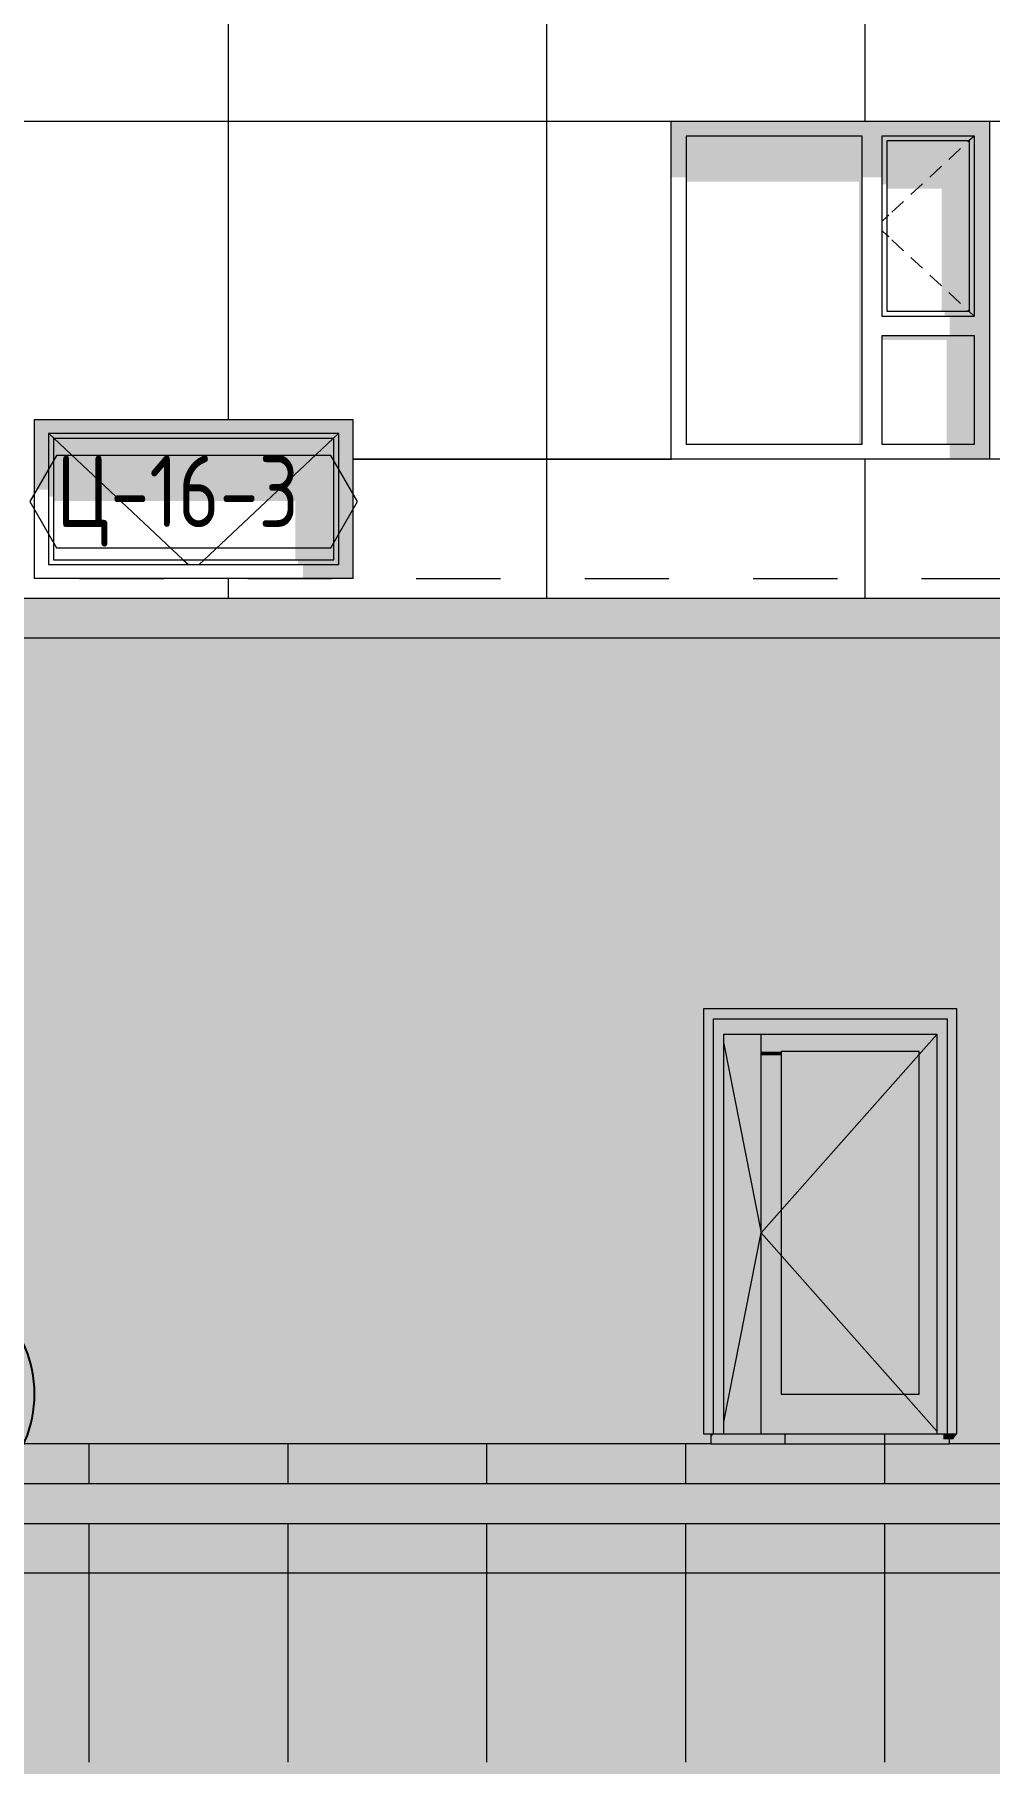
# Model space of a CAD drawing. Header units: millimetres. Extents: x 18162 to 7085488, y 72188 to 247925.
# Drawn here: x 4823540 to 4828340, y 76880 to 85572 of the extents above; entities that cross this region are included whole.
import ezdxf
from ezdxf.enums import TextEntityAlignment as Align

# ---------------------------------------------------------------- set-up
doc = ezdxf.new("R2010")
doc.units = ezdxf.units.MM
doc.header["$MEASUREMENT"] = 0
doc.linetypes.add('Dashed', pattern=[423.333333, 211.666667, -211.666667])
for name, color, linetype in [('Archicad Doors', 7, 'Continuous'), ('Archicad Windows', 7, 'Continuous'), ('Drawing & Figure', 7, 'Continuous'), ('Structural - Bearing', 7, 'Continuous'), ('Structural - Grid', 7, 'Continuous')]:
    doc.layers.add(name, color=color, linetype=linetype)
doc.styles.add('GENERATED_STYLE_3', font='', dxfattribs={"width": 0.8})
doc.styles.get('GENERATED_STYLE_3').set_extended_font_data('ISOCPEUR MON')

# ---------------------------------------------------------------- blocks, each defined once
blk = doc.blocks.new('*X2035', base_point=(4860813, 82836.7))
at = {"layer": 'Structural - Bearing', "color": 8, "linetype": 'Continuous', "lineweight": 13}
for p, q in [((4824513, 85736.7), (4824513, 83636.7)), ((4826113, 85736.7), (4826113, 83436.7)), ((4827713, 85736.7), (4827713, 85136.7)), ((4822913, 85136.7), (4824013, 85136.7)), ((4824013, 85136.7), (4824513, 85136.7)), ((4824513, 85136.7), (4825613, 85136.7)), ((4825613, 85136.7), (4826113, 85136.7)), ((4826113, 85136.7), (4826739.5, 85136.7)), ((4828339.5, 85136.7), (4828813, 85136.7)), ((4825139.5, 83436.7), (4825613, 83436.7)), ((4825613, 83436.7), (4825139.5, 83436.7)), ((4826113, 83436.7), (4825613, 83436.7)), ((4825613, 83436.7), (4826113, 83436.7)), ((4826113, 83436.7), (4826739.5, 83436.7)), ((4826113, 83436.7), (4826113, 82836.7)), ((4826739.5, 83436.7), (4826113, 83436.7)), ((4827713, 83436.7), (4827713, 82836.7)), ((4828813, 83436.7), (4828339.5, 83436.7)), ((4824513, 82836.7), (4824513, 82736.7)), ((4826113, 82836.7), (4826113, 82736.7)), ((4827713, 82836.7), (4827713, 82736.7))]:
    blk.add_line(p, q, dxfattribs=at)
blk = doc.blocks.new('Label_76_3', base_point=(4824339.5, 82989.7))
at = {"color": 13, "linetype": 'Continuous', "lineweight": 13, "flags": 128}
blk.add_lwpolyline([(4823515.6, 83224), (4823649.7, 82991.7), (4825029.3, 82991.7), (4825163.4, 83224), (4825029.3, 83456.2), (4823649.7, 83456.2)], close=True, dxfattribs=at)
at = {"color": 13, "lineweight": 13, "insert": (4823649.7, 83455.5), "char_height": 360, "attachment_point": 1, "style": 'GENERATED_STYLE_3'}
blk.add_mtext('\\A1;{\\pql;\\pt0,253000;\\fISOCPEUR MON|b0|i0|c0|p0;\\W0.800000;Ц-16-3\\fISOCPEUR MON|b0|i0|c0|p0;\\W0.800000;\\A1{\\H.66x;\\S^  ;}\\fISOCPEUR MON|b0|i0|c0|p0;\\W0.800000;\\fISOCPEUR MON|b0|i0|c0|p0;\\W0.800000;\\A1{\\H.66x;\\S^  ;}\\fISOCPEUR MON|b0|i0|c0|p0;\\W0.800000; \\fISOCPEUR MON|b0|i0|c0|p0;\\W0.800000;\\fISOCPEUR MON|b0|i0|c0|p0;\\W0.800000;\\fISOCPEUR MON|b0|i0|c0|p0;\\W0.800000;\\fISOCPEUR MON|b0|i0|c0|p0;\\W0.800000;\\fISOCPEUR MON|b0|i0|c0|p0;\\W0.800000;\\fISOCPEUR MON|b0|i0|c0|p0;\\W0.800000;\\fISOCPEUR MON|b0|i0|c0|p0;\\W0.800000;\\fISOCPEUR MON|b0|i0|c0|p0;\\W0.800000;\\fISOCPEUR MON|b0|i0|c0|p0;\\W0.800000;\\fISOCPEUR MON|b0|i0|c0|p0;\\W0.800000;\\fISOCPEUR MON|b0|i0|c0|p0;\\W0.800000;\\fISOCPEUR MON|b0|i0|c0|p0;\\W0.800000;\\fISOCPEUR MON|b0|i0|c0|p0;\\W0.800000;\\fISOCPEUR MON|b0|i0|c0|p0;\\W0.800000;\\fISOCPEUR MON|b0|i0|c0|p0;\\W0.800000;\\fISOCPEUR MON|b0|i0|c0|p0;\\W0.800000;\\fISOCPEUR MON|b0|i0|c0|p0;\\W0.800000;\\fISOCPEUR MON|b0|i0|c0|p0;\\W0.800000;\\fISOCPEUR MON|b0|i0|c0|p0;\\W0.800000;\\fISOCPEUR MON|b0|i0|c0|p0;\\W0.800000;\\fISOCPEUR MON|b0|i0|c0|p0;\\W0.800000;\\fISOCPEUR MON|b0|i0|c0|p0;\\W0.800000;\\fISOCPEUR MON|b0|i0|c0|p0;\\W0.800000;\\fISOCPEUR MON|b0|i0|c0|p0;\\W0.800000;\\fISOCPEUR MON|b0|i0|c0|p0;\\W0.800000;\\fISOCPEUR MON|b0|i0|c0|p0;\\W0.800000;\\fISOCPEUR MON|b0|i0|c0|p0;\\W0.800000;\\fISOCPEUR MON|b0|i0|c0|p0;\\W0.800000;\\fISOCPEUR MON|b0|i0|c0|p0;\\W0.800000;\\fISOCPEUR MON|b0|i0|c0|p0;\\W0.800000;\\fISOCPEUR MON|b0|i0|c0|p0;\\W0.800000;\\fISOCPEUR MON|b0|i0|c0|p0;\\W0.800000;\\fISOCPEUR MON|b0|i0|c0|p0;\\W0.800000;\\fISOCPEUR MON|b0|i0|c0|p0;\\W0.800000;\\fISOCPEUR MON|b0|i0|c0|p0;\\W0.800000;\\fISOCPEUR MON|b0|i0|c0|p0;\\W0.800000;\\fISOCPEUR MON|b0|i0|c0|p0;\\W0.800000;\\fISOCPEUR MON|b0|i0|c0|p0;\\W0.800000;\\fISOCPEUR MON|b0|i0|c0|p0;\\W0.800000;\\fISOCPEUR MON|b0|i0|c0|p0;\\W0.800000;\\fISOCPEUR MON|b0|i0|c0|p0;\\W0.800000;\\fISOCPEUR MON|b0|i0|c0|p0;\\W0.800000;\\fISOCPEUR MON|b0|i0|c0|p0;\\W0.800000;}', dxfattribs=at)
blk = doc.blocks.new('Standard grid marker[370]_3', base_point=(4822939.5, 142836.7))
at = {"layer": 'Structural - Grid', "color": 13, "linetype": 'Continuous', "lineweight": 25, "flags": 128}
blk.add_lwpolyline([(4822939.5, 78136.7, 1), (4822939.5, 79336.7, 1)], format="xyb", close=True, dxfattribs=at)
at = {"layer": 'Structural - Grid', "color": 13, "lineweight": 13, "style": 'GENERATED_STYLE_3'}
blk.add_attdef('AC_MarkerText_1', text='', height=500, rotation=360, dxfattribs=at).set_placement((4822939.5, 78986.7), align=Align.TOP_CENTER)

msp = doc.modelspace()

# ---------------------------------------------------------------- hatches: boundary and pattern name
at = {"layer": 'Archicad Doors', "linetype": 'Continuous', "lineweight": 0}
for points in [[(4828126.5, 80623.7), (4826952.5, 80623.7), (4826952.5, 80596.8), (4828107.5, 80596.8), (4828107.5, 80546.7), (4828126.5, 80546.7)], [(4827192.6, 80546.7), (4827004.5, 80546.7), (4827004.5, 80440.6), (4827192.6, 80440.6)], [(4828074.5, 80546.7), (4827192.6, 80546.7), (4827192.6, 80458.7), (4827292.6, 80458.7), (4827986.5, 80458.7), (4828074.5, 80458.7)], [(4828107.5, 80546.7), (4828107.5, 78536.7), (4828126.5, 78536.7), (4828126.5, 80546.7)], [(4827192.6, 80440.6), (4827292.6, 80440.6), (4827292.6, 80458.7), (4827192.6, 80458.7)], [(4827986.5, 80458.7), (4827292.6, 80458.7), (4827292.6, 80420.8), (4827972.5, 80420.8), (4827972.5, 78736.7), (4827986.5, 78736.7)], [(4827986.5, 80440.6), (4827999.5, 80440.6), (4827999.5, 78736.7), (4828074.5, 78736.7), (4828074.5, 80458.7), (4827986.5, 80458.7)], [(4827999.5, 78736.7), (4827999.5, 78536.7), (4828074.5, 78536.7), (4828074.5, 78736.7)]]:
    msp.add_hatch(color=49, dxfattribs=at).paths.add_polyline_path(points)
at = {"layer": 'Archicad Windows', "linetype": 'Continuous', "lineweight": 0}
for points in [[(4827699.5, 85061.7), (4827799.5, 85061.7), (4828264.5, 85061.7), (4828339.5, 85061.7), (4828339.5, 85136.7), (4826739.5, 85136.7), (4826739.5, 85061.7), (4826814.5, 85061.7)], [(4826739.5, 85061.7), (4826739.5, 84853.8), (4826814.5, 84853.8), (4826814.5, 85061.7)], [(4827699.5, 85061.7), (4826814.5, 85061.7), (4826814.5, 84832.6), (4827684.5, 84832.6), (4827684.5, 83511.7), (4827699.5, 83511.7)], [(4827799.5, 85061.7), (4827699.5, 85061.7), (4827699.5, 84853.8), (4827799.5, 84853.8)], [(4828264.5, 85061.7), (4827799.5, 85061.7), (4827799.5, 85036.7), (4827824.5, 85036.7), (4828239.5, 85036.7), (4828264.5, 85036.7)], [(4827799.5, 85036.7), (4827799.5, 84818.5), (4827824.5, 84818.5), (4827824.5, 85036.7)], [(4828239.5, 85036.7), (4827824.5, 85036.7), (4827824.5, 84797.3), (4828099.5, 84797.3), (4828099.5, 84181.7), (4828239.5, 84181.7)], [(4828239.5, 84181.7), (4828264.5, 84181.7), (4828264.5, 85036.7), (4828239.5, 85036.7)], [(4828264.5, 84156.7), (4828264.5, 84056.7), (4828264.5, 83511.7), (4828339.5, 83511.7), (4828339.5, 85061.7), (4828264.5, 85061.7)], [(4828264.5, 84181.7), (4828114.5, 84181.7), (4828114.5, 84156.7), (4828264.5, 84156.7)], [(4828264.5, 84156.7), (4828139.5, 84156.7), (4828139.5, 84056.7), (4828264.5, 84056.7)], [(4828264.5, 84056.7), (4827799.5, 84056.7), (4827799.5, 84035.5), (4828124.5, 84035.5), (4828124.5, 83511.7), (4828264.5, 83511.7)], [(4825139.5, 83636.7), (4823539.5, 83636.7), (4823539.5, 83566.7), (4823609.5, 83566.7), (4825069.5, 83566.7), (4825139.5, 83566.7)], [(4823609.5, 83566.7), (4823539.5, 83566.7), (4823539.5, 83283.1), (4823609.5, 83283.1)], [(4823609.5, 83541.7), (4823634.5, 83541.7), (4825044.5, 83541.7), (4825069.5, 83541.7), (4825069.5, 83566.7), (4823609.5, 83566.7)], [(4823609.5, 83541.7), (4823609.5, 83247.8), (4823634.5, 83247.8), (4823634.5, 83541.7)], [(4825044.5, 83541.7), (4823634.5, 83541.7), (4823634.5, 83226.6), (4824849.5, 83226.6), (4824849.5, 82931.7), (4825044.5, 82931.7)], [(4825044.5, 83541.7), (4825044.5, 82931.7), (4825069.5, 82931.7), (4825069.5, 83541.7)], [(4825139.5, 83566.7), (4825069.5, 83566.7), (4825069.5, 82906.7), (4825139.5, 82906.7)], [(4828139.5, 83436.7), (4828339.5, 83436.7), (4828339.5, 83511.7), (4828139.5, 83511.7)], [(4824864.5, 82931.7), (4824864.5, 82906.7), (4825069.5, 82906.7), (4825069.5, 82931.7)], [(4825139.5, 82906.7), (4824889.5, 82906.7), (4824889.5, 82836.7), (4825139.5, 82836.7)]]:
    msp.add_hatch(color=49, dxfattribs=at).paths.add_polyline_path(points)
at = {"layer": 'Drawing & Figure', "linetype": 'Continuous', "lineweight": 0}
msp.add_hatch(color=49, dxfattribs=at).paths.add_polyline_path([(4868351.6, 82536.7), (4787503.3, 82536.7), (4787503.3, 72524.1), (4868351.6, 72524.1)])
at = {"layer": 'Structural - Bearing', "linetype": 'Continuous', "lineweight": 0}
for points in [[(4822539.5, 82524.6), (4826541.8, 82524.6), (4826736.6, 82524.6), (4827141.8, 82524.6), (4828449.5, 82524.6), (4828449.5, 80830.2), (4828439.5, 80816.1), (4828439.5, 80806.8), (4828339.5, 80665.4), (4828339.5, 80295.4), (4835539.5, 80295.4), (4837039.5, 82416.7), (4829839.5, 82416.7), (4829839.5, 82736.7), (4822539.5, 82736.7)], [(4826883.5, 78509.8), (4826933.5, 78509.8), (4826939.5, 78518.3), (4826939.5, 78536.7), (4826902.5, 78536.7), (4826902.5, 80673.7), (4826883.5, 80646.8)], [(4826952.5, 78536.7), (4826939.5, 78536.7), (4826939.5, 78518.3)], [(4828139.5, 78536.7), (4828107.5, 78536.7), (4828107.5, 78509.8), (4828139.5, 78509.8)], [(4828176.5, 78536.7), (4828139.5, 78536.7), (4828139.5, 78509.8), (4828157.5, 78509.8)]]:
    msp.add_hatch(color=49, dxfattribs=at).paths.add_polyline_path(points)
at = {"layer": 'Structural - Bearing', "linetype": 'Continuous', "lineweight": 9}
h = msp.add_hatch(dxfattribs=at)
h.set_pattern_fill('Grid_100x100_0003', style=0, pattern_type=2)
h.set_pattern_definition([(0, (4860813, 82836.7), (0, 1000), []), (90, (4860813, 82836.7), (-1000, 0), [])])
h.paths.add_polyline_path([(4823039.5, 78486.7), (4823039.5, 78286.7), (4840039.5, 78286.7), (4840039.5, 78486.7)])
h = msp.add_hatch(dxfattribs=at)
h.set_pattern_fill('Grid_50x100_0003', style=0, pattern_type=2)
h.set_pattern_definition([(0, (4860813, 82836.7), (0, 1000), []), (90, (4860813, 82836.7), (-500, 0), [])])
h.paths.add_polyline_path([(4828139.5, 78486.7), (4828139.5, 78536.7), (4826939.5, 78536.7), (4826939.5, 78486.7)])
h = msp.add_hatch(dxfattribs=at)
h.set_pattern_fill('Grid_100x100_0003', style=0, pattern_type=2)
h.set_pattern_definition([(0, (4860813, 82836.7), (0, 1000), []), (90, (4860813, 82836.7), (-1000, 0), [])])
h.paths.add_polyline_path([(4841039.5, 78086.7), (4808839.5, 78086.7), (4808839.5, 76886.7), (4841039.5, 76886.7)])

# ---------------------------------------------------------------- linework, layer by layer
at = {"color": 8, "linetype": 'Dashed', "lineweight": 13, "ltscale": 2}
for p, q in [((4805138.5, 82836.7), (4846132, 82836.7)), ((4805138.5, 78086.7), (4846132, 78086.7))]:
    msp.add_line(p, q, dxfattribs=at)
at = {"layer": 'Archicad Doors', "color": 7, "linetype": 'Continuous', "lineweight": 9}
for p, q in [((4826902.5, 80673.7), (4826902.5, 78536.7)), ((4828176.5, 80673.7), (4826902.5, 80673.7)), ((4828176.5, 78536.7), (4828176.5, 80673.7)), ((4826952.5, 78536.7), (4826952.5, 80623.7)), ((4826952.5, 80623.7), (4828126.5, 80623.7)), ((4828126.5, 80623.7), (4828126.5, 78536.7)), ((4827004.5, 78536.7), (4827004.5, 80546.7)), ((4827004.5, 80546.7), (4828074.5, 80546.7)), ((4827004.5, 80498.1), (4827192.6, 79547.7)), ((4827192.6, 78536.7), (4827192.6, 80546.7)), ((4828074.5, 80545.1), (4827192.6, 79547.7)), ((4828074.5, 80546.7), (4828074.5, 78536.7)), ((4827292.6, 80458.7), (4827292.6, 78736.7)), ((4827986.5, 80458.7), (4827292.6, 80458.7)), ((4827986.5, 78736.7), (4827986.5, 80458.7)), ((4827004.5, 78597.3), (4827192.6, 79547.7)), ((4828074.5, 78550.3), (4827192.6, 79547.7)), ((4827292.6, 78736.7), (4827986.5, 78736.7)), ((4826902.5, 78536.7), (4826952.5, 78536.7)), ((4826952.5, 78536.7), (4827004.5, 78536.7)), ((4828074.5, 78536.7), (4828126.5, 78536.7)), ((4828126.5, 78536.7), (4828176.5, 78536.7))]:
    msp.add_line(p, q, dxfattribs=at)
at = {"layer": 'Archicad Windows', "color": 7, "linetype": 'Continuous', "lineweight": 13}
for p, q in [((4826739.5, 85136.7), (4828339.5, 85136.7)), ((4826739.5, 83436.7), (4826739.5, 85136.7)), ((4828339.5, 85136.7), (4828339.5, 83436.7)), ((4823539.5, 83636.7), (4825139.5, 83636.7)), ((4823539.5, 82836.7), (4823539.5, 83636.7)), ((4825139.5, 83636.7), (4825139.5, 82836.7)), ((4828339.5, 83436.7), (4826739.5, 83436.7)), ((4825139.5, 82836.7), (4823539.5, 82836.7))]:
    msp.add_line(p, q, dxfattribs=at)
at = {"layer": 'Archicad Windows', "color": 7, "linetype": 'Continuous', "lineweight": 9}
for p, q in [((4826814.5, 85061.7), (4826814.5, 83511.7)), ((4827699.5, 85061.7), (4826814.5, 85061.7)), ((4827699.5, 83511.7), (4827699.5, 85061.7)), ((4827799.5, 85061.7), (4827799.5, 84156.7)), ((4828264.5, 85061.7), (4827799.5, 85061.7)), ((4827824.5, 85036.7), (4827824.5, 84181.7)), ((4828239.5, 85036.7), (4827824.5, 85036.7)), ((4828235.6, 85036.7), (4828230.9, 85032.3)), ((4828262.6, 85061.7), (4828235.6, 85036.7)), ((4828239.5, 84181.7), (4828239.5, 85036.7)), ((4828264.5, 84156.7), (4828264.5, 85061.7)), ((4828194.2, 84998.3), (4828135.5, 84943.9)), ((4828098.9, 84909.9), (4828040.2, 84855.5)), ((4828003.5, 84821.5), (4827944.9, 84767.1)), ((4827833.2, 84663.6), (4827824.5, 84655.5)), ((4827908.2, 84733.1), (4827849.5, 84678.7)), ((4827824.5, 84655.5), (4827799.5, 84632.4)), ((4827824.5, 84562.8), (4827799.5, 84586)), ((4827833.2, 84554.8), (4827824.5, 84562.8)), ((4827908.2, 84485.2), (4827849.5, 84539.6)), ((4828003.5, 84396.8), (4827944.9, 84451.2)), ((4828098.9, 84308.5), (4828040.2, 84362.9)), ((4828194.2, 84220.1), (4828135.5, 84274.5)), ((4827799.5, 84156.7), (4828264.5, 84156.7)), ((4827824.5, 84181.7), (4828239.5, 84181.7)), ((4828235.6, 84181.7), (4828230.9, 84186.1)), ((4828262.6, 84156.7), (4828235.6, 84181.7)), ((4827799.5, 84056.7), (4827799.5, 83511.7)), ((4828264.5, 84056.7), (4827799.5, 84056.7)), ((4828264.5, 83511.7), (4828264.5, 84056.7)), ((4823609.5, 83566.7), (4823609.5, 82906.7)), ((4825069.5, 83566.7), (4823609.5, 83566.7)), ((4823611.1, 83566.7), (4823637.7, 83541.7)), ((4823634.5, 83541.7), (4823634.5, 82931.7)), ((4825044.5, 83541.7), (4823634.5, 83541.7)), ((4823637.7, 83541.7), (4824286.3, 82931.7)), ((4825041.3, 83541.7), (4824392.7, 82931.7)), ((4825067.9, 83566.7), (4825041.3, 83541.7)), ((4825044.5, 82931.7), (4825044.5, 83541.7)), ((4825069.5, 82906.7), (4825069.5, 83566.7)), ((4826814.5, 83511.7), (4827699.5, 83511.7)), ((4827799.5, 83511.7), (4828264.5, 83511.7)), ((4823634.5, 82931.7), (4825044.5, 82931.7)), ((4824286.3, 82931.7), (4824312.9, 82906.7)), ((4824392.7, 82931.7), (4824366.1, 82906.7)), ((4823609.5, 82906.7), (4825069.5, 82906.7))]:
    msp.add_line(p, q, dxfattribs=at)
at = {"layer": 'Drawing & Figure', "color": 7, "linetype": 'Continuous', "lineweight": 13, "flags": 128}
msp.add_lwpolyline([(4868351.6, 82536.7), (4787503.3, 82536.7), (4787503.3, 72524.1), (4868351.6, 72524.1)], close=True, dxfattribs=at)
at = {"layer": 'Structural - Bearing', "color": 7, "linetype": 'Continuous', "lineweight": 13}
for p, q in [((4829839.5, 82736.7), (4822539.5, 82736.7)), ((4826939.5, 78486.7), (4823039.5, 78486.7)), ((4826939.5, 78536.7), (4826939.5, 78486.7)), ((4826939.5, 78486.7), (4828139.5, 78486.7)), ((4827004.5, 78536.7), (4828074.5, 78536.7)), ((4828139.5, 78486.7), (4828139.5, 78536.7)), ((4840039.5, 78486.7), (4828139.5, 78486.7)), ((4823039.5, 78286.7), (4840039.5, 78286.7)), ((4808839.5, 78086.7), (4841039.5, 78086.7))]:
    msp.add_line(p, q, dxfattribs=at)

# ---------------------------------------------------------------- block references
at = {"color": 12, "linetype": 'Continuous', "lineweight": 13}
msp.add_blockref('Label_76_3', (4824339.5, 82989.7), dxfattribs=at)
at = {"layer": 'Structural - Bearing', "lineweight": 0}
msp.add_blockref('*X2035', (4860813, 82836.7), dxfattribs=at)
at = {"layer": 'Structural - Grid', "color": 13, "linetype": 'Continuous', "lineweight": 13}
msp.add_blockref('Standard grid marker[370]_3', (4822939.5, 142836.7), dxfattribs=at)

doc.saveas('drawing.dxf')
